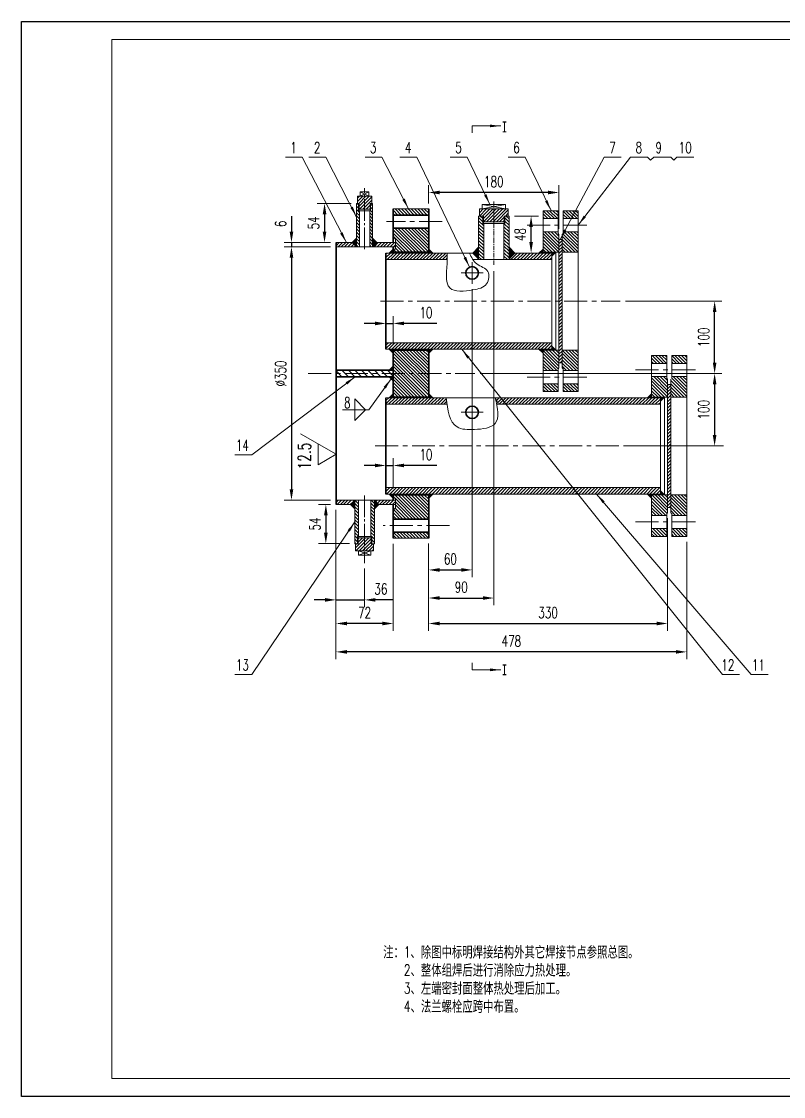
# Model space of a CAD drawing. Header units: millimetres. Extents: x 0 to 2100, y 0 to 1485.
# Drawn here: x 0 to 1053, y 0 to 1485 of the extents above; entities that cross this region are included whole.
import ezdxf

# ---------------------------------------------------------------- set-up
doc = ezdxf.new("R2010")
doc.units = ezdxf.units.MM
doc.linetypes.add('CENTER', pattern=[50.8, 31.75, -6.35, 6.35, -6.35])
doc.linetypes.add('EB_DASHDOT', pattern=[39, 30, -3, 3, -3])
doc.layers.get('0').update_dxf_attribs({"lineweight": 0})
for name, color, linetype, lineweight in [('CEN', 1, 'EB_DASHDOT', 15), ('中心线', 1, 'CENTER', 9), ('尺寸线', 4, 'Continuous', 9), ('标注线', 4, 'Continuous', 5), ('粗线', 7, 'Continuous', 15), ('细线', 3, 'Continuous', 5)]:
    doc.layers.add(name, color=color, linetype=linetype, lineweight=lineweight)
doc.layers.add('边框', color=7, linetype='Continuous', lineweight=18, plot=False)
doc.styles.get("Standard").update_dxf_attribs({"font": 'romans.shx', "width": 0.7})
doc.dimstyles.new('标准', dxfattribs={"dimscale": 5, "dimtxt": 3, "dimasz": 3, "dimexe": 2, "dimexo": 1.5, "dimgap": 1.5, "dimtad": 1, "dimdec": 1, "dimzin": 12, "dimdsep": 46, "dimtxsty": 'Standard', "dimcen": 0, "dimdle": 6, "dimclrd": 256, "dimclre": 256, "dimclrt": 256, "dimadec": 1, "dimazin": 3, "dimtfac": 1, "dimtdec": 1, "dimtmove": 0, "dimatfit": 0, "dimfxl": 0, "dimtolj": 1, "dimarcsym": 0})
pattern_1 = [(-45, (0, 0), (2.245064, 2.245064), [])]
pattern_2 = [(315, (0, 0), (2.245064, 2.245064), [])]

# ---------------------------------------------------------------- blocks, each defined once
blk = doc.blocks.new('*X41')
at = {"layer": '尺寸线', "linetype": 'Continuous'}
blk.add_hatch(color=256, dxfattribs=at).paths.add_polyline_path([(448.7, 1179.7), (440.1, 1192.1), (443.5, 1193.9)], flags=0)
for p, q in [((387.9, 1297.6), (364.5, 1297.6)), ((448.7, 1179.7), (387.9, 1297.6))]:
    blk.add_line(p, q, dxfattribs=at)
at = {"layer": '尺寸线'}
blk.add_line((364.5, 1297.6), (364.5, 1297.6), dxfattribs=at)
blk = doc.blocks.new('*X42')
at = {"layer": '尺寸线', "linetype": 'Continuous'}
blk.add_hatch(color=256, dxfattribs=at).paths.add_polyline_path([(462.9, 1214.9), (454.4, 1227.4), (457.7, 1229.1)], flags=0)
for p, q in [((420.5, 1297.6), (397, 1297.6)), ((462.9, 1214.9), (420.5, 1297.6))]:
    blk.add_line(p, q, dxfattribs=at)
at = {"layer": '尺寸线'}
blk.add_line((397, 1297.6), (397, 1297.6), dxfattribs=at)
blk = doc.blocks.new('*X43')
at = {"layer": '尺寸线', "linetype": 'Continuous'}
blk.add_hatch(color=256, dxfattribs=at).paths.add_polyline_path([(534.6, 1226.2), (526, 1238.7), (529.4, 1240.4)], flags=0)
for p, q in [((497.9, 1297.6), (474.5, 1297.6)), ((534.6, 1226.2), (497.9, 1297.6))]:
    blk.add_line(p, q, dxfattribs=at)
at = {"layer": '尺寸线'}
blk.add_line((474.5, 1297.6), (474.5, 1297.6), dxfattribs=at)
blk = doc.blocks.new('*X44')
at = {"layer": '尺寸线', "linetype": 'Continuous'}
blk.add_hatch(color=256, dxfattribs=at).paths.add_polyline_path([(618.9, 1145.6), (610.7, 1158.3), (614.1, 1159.9)], flags=0)
for p, q in [((546.1, 1297.6), (522.7, 1297.6)), ((618.9, 1145.6), (546.1, 1297.6))]:
    blk.add_line(p, q, dxfattribs=at)
at = {"layer": '尺寸线'}
blk.add_line((522.7, 1297.6), (522.7, 1297.6), dxfattribs=at)
blk = doc.blocks.new('*X45')
at = {"layer": '尺寸线', "linetype": 'Continuous'}
blk.add_hatch(color=256, dxfattribs=at).paths.add_polyline_path([(647.1, 1232.1), (639, 1244.8), (642.3, 1246.4)], flags=0)
for p, q in [((615.8, 1297.6), (592.3, 1297.6)), ((647.1, 1232.1), (615.8, 1297.6))]:
    blk.add_line(p, q, dxfattribs=at)
at = {"layer": '尺寸线'}
blk.add_line((592.3, 1297.6), (592.3, 1297.6), dxfattribs=at)
blk = doc.blocks.new('*X46')
at = {"layer": '尺寸线', "linetype": 'Continuous'}
blk.add_hatch(color=256, dxfattribs=at).paths.add_polyline_path([(731.4, 1223.7), (723.2, 1236.4), (726.6, 1238)], flags=0)
for p, q in [((695.8, 1297.6), (672.4, 1297.6)), ((731.4, 1223.7), (695.8, 1297.6))]:
    blk.add_line(p, q, dxfattribs=at)
at = {"layer": '尺寸线'}
blk.add_line((672.4, 1297.6), (672.4, 1297.6), dxfattribs=at)
blk = doc.blocks.new('*X47')
at = {"layer": '尺寸线', "linetype": 'Continuous'}
blk.add_hatch(color=256, dxfattribs=at).paths.add_polyline_path([(743.9, 1183.7), (749.4, 1197.8), (752.7, 1196)], flags=0)
for p, q in [((743.9, 1183.7), (805, 1297.6)), ((805, 1297.6), (828.5, 1297.6))]:
    blk.add_line(p, q, dxfattribs=at)
at = {"layer": '尺寸线'}
blk.add_line((828.5, 1297.6), (828.5, 1297.6), dxfattribs=at)
blk = doc.blocks.new('*X48')
at = {"layer": '尺寸线', "linetype": 'ByBlock'}
for points in [[(957.4, 1098.7), (959.9, 1083.7), (954.9, 1083.7)], [(957.4, 998.7), (959.9, 1013.7), (954.9, 1013.7)]]:
    blk.add_hatch(color=256, dxfattribs=at).paths.add_polyline_path(points, flags=0)
for p, q in [((834.5, 1098.7), (967.4, 1098.7)), ((633.7, 998.7), (967.4, 998.7))]:
    blk.add_line(p, q, dxfattribs=at)
at = {"layer": '尺寸线', "linetype": 'ByBlock', "lineweight": -2}
blk.add_line((957.4, 1013.7), (957.4, 1083.7), dxfattribs=at)
at = {"layer": '尺寸线', "linetype": 'ByBlock', "insert": (942.4, 1048.7), "char_height": 15, "width": 36, "attachment_point": 5, "rotation": 90}
blk.add_mtext('100', dxfattribs=at)
blk = doc.blocks.new('*X49')
at = {"layer": '尺寸线', "linetype": 'ByBlock'}
for points in [[(957.4, 998.7), (954.9, 983.7), (959.9, 983.7)], [(957.4, 898.7), (954.9, 913.7), (959.9, 913.7)]]:
    blk.add_hatch(color=256, dxfattribs=at).paths.add_polyline_path(points, flags=0)
for p, q in [((633.7, 998.7), (967.4, 998.7)), ((834.5, 898.7), (967.4, 898.7))]:
    blk.add_line(p, q, dxfattribs=at)
at = {"layer": '尺寸线', "linetype": 'ByBlock', "lineweight": -2}
blk.add_line((957.4, 983.7), (957.4, 913.7), dxfattribs=at)
at = {"layer": '尺寸线', "linetype": 'ByBlock', "insert": (942.4, 948.7), "char_height": 15, "width": 36, "attachment_point": 5, "rotation": 90}
blk.add_mtext('100', dxfattribs=at)
blk = doc.blocks.new('*X50')
at = {"layer": '尺寸线', "linetype": 'ByBlock'}
for points in [[(434.4, 686), (419.4, 683.5), (419.4, 688.5)], [(473.9, 686), (488.9, 683.5), (488.9, 688.5)]]:
    blk.add_hatch(color=256, dxfattribs=at).paths.add_polyline_path(points, flags=0)
at = {"layer": '尺寸线', "linetype": 'ByBlock', "lineweight": -2}
for p, q in [((434.4, 817.7), (434.4, 817.7)), ((419.4, 686), (404.4, 686)), ((434.4, 686), (473.9, 686)), ((512.4, 686), (488.9, 686))]:
    blk.add_line(p, q, dxfattribs=at)
at = {"layer": '尺寸线', "linetype": 'ByBlock'}
for p, q in [((434.4, 810.2), (434.4, 676)), ((473.9, 729.2), (473.9, 676))]:
    blk.add_line(p, q, dxfattribs=at)
at = {"layer": '尺寸线', "linetype": 'ByBlock', "insert": (496.4, 701), "char_height": 15, "width": 24, "attachment_point": 5}
blk.add_mtext('36', dxfattribs=at)
blk = doc.blocks.new('*X51')
at = {"layer": '尺寸线'}
for points in [[(449.4, 655.9), (449.4, 650.9), (434.4, 653.4)], [(498.4, 655.9), (498.4, 650.9), (513.4, 653.4)]]:
    blk.add_hatch(color=256, dxfattribs=at).paths.add_polyline_path(points, flags=0)
for p, q in [((434.4, 810.2), (434.4, 643.4)), ((513.4, 763.6), (513.4, 643.4))]:
    blk.add_line(p, q, dxfattribs=at)
at = {"layer": '尺寸线', "lineweight": -2}
blk.add_line((498.4, 653.4), (449.4, 653.4), dxfattribs=at)
at = {"layer": '尺寸线', "insert": (473.9, 668.4), "char_height": 15, "width": 25.5, "attachment_point": 5}
blk.add_mtext('72', dxfattribs=at)
blk = doc.blocks.new('*X52')
at = {"layer": '尺寸线', "linetype": 'ByBlock'}
for points in [[(562.4, 727.4), (577.4, 724.9), (577.4, 729.9)], [(622.4, 727.4), (607.4, 724.9), (607.4, 729.9)]]:
    blk.add_hatch(color=256, dxfattribs=at).paths.add_polyline_path(points, flags=0)
for p, q in [((622.4, 1115.1), (622.4, 717.4)), ((562.4, 762.9), (562.4, 717.4))]:
    blk.add_line(p, q, dxfattribs=at)
at = {"layer": '尺寸线', "linetype": 'ByBlock', "lineweight": -2}
blk.add_line((577.4, 727.4), (607.4, 727.4), dxfattribs=at)
at = {"layer": '尺寸线', "linetype": 'ByBlock', "insert": (592.4, 742.4), "char_height": 15, "width": 25.5, "attachment_point": 5}
blk.add_mtext('60', dxfattribs=at)
blk = doc.blocks.new('*X53')
at = {"layer": '尺寸线', "linetype": 'ByBlock'}
for points in [[(562.4, 688.6), (577.4, 686.1), (577.4, 691.1)], [(652.4, 688.6), (637.4, 686.1), (637.4, 691.1)]]:
    blk.add_hatch(color=256, dxfattribs=at).paths.add_polyline_path(points, flags=0)
for p, q in [((652.4, 1140.2), (652.4, 678.6)), ((562.4, 763.7), (562.4, 678.6))]:
    blk.add_line(p, q, dxfattribs=at)
at = {"layer": '尺寸线', "linetype": 'ByBlock', "lineweight": -2}
blk.add_line((577.4, 688.6), (637.4, 688.6), dxfattribs=at)
at = {"layer": '尺寸线', "linetype": 'ByBlock', "insert": (607.4, 703.6), "char_height": 15, "width": 25.5, "attachment_point": 5}
blk.add_mtext('90', dxfattribs=at)
blk = doc.blocks.new('*X54')
at = {"layer": '尺寸线', "linetype": 'Continuous'}
blk.add_hatch(color=256, dxfattribs=at).paths.add_polyline_path([(794.4, 832.2), (805.6, 822), (802.8, 819.6)], flags=0)
for p, q in [((794.4, 832.2), (1008.1, 582.9)), ((1008.1, 582.9), (1031.5, 582.9))]:
    blk.add_line(p, q, dxfattribs=at)
at = {"layer": '尺寸线'}
blk.add_line((1031.5, 582.9), (1031.5, 582.9), dxfattribs=at)
blk = doc.blocks.new('*X55')
at = {"layer": '尺寸线', "linetype": 'Continuous'}
blk.add_hatch(color=256, dxfattribs=at).paths.add_polyline_path([(460.4, 793.7), (453.6, 780.2), (450.5, 782.3)], flags=0)
for p, q in [((460.4, 793.7), (318.2, 582.9)), ((318.2, 582.9), (294.7, 582.9))]:
    blk.add_line(p, q, dxfattribs=at)
at = {"layer": '尺寸线'}
blk.add_line((294.7, 582.9), (294.7, 582.9), dxfattribs=at)
blk = doc.blocks.new('*X56')
at = {"layer": '尺寸线', "linetype": 'Continuous'}
blk.add_hatch(color=256, dxfattribs=at).paths.add_polyline_path([(460.8, 994.2), (450, 983.6), (447.7, 986.6)], flags=0)
for p, q in [((460.8, 994.2), (318.2, 886.4)), ((318.2, 886.4), (294.7, 886.4))]:
    blk.add_line(p, q, dxfattribs=at)
at = {"layer": '尺寸线'}
blk.add_line((294.7, 886.4), (294.7, 886.4), dxfattribs=at)
blk = doc.blocks.new('*X57')
at = {"layer": '尺寸线', "linetype": 'Continuous'}
blk.add_hatch(color=256, dxfattribs=at).paths.add_polyline_path([(768.9, 1203.7), (776.6, 1216.7), (779.6, 1214.4)], flags=0)
for p, q in [((768.9, 1203.7), (841.3, 1297.6)), ((841.3, 1297.6), (864.7, 1297.6))]:
    blk.add_line(p, q, dxfattribs=at)
at = {"layer": '尺寸线'}
blk.add_line((864.7, 1297.6), (864.7, 1297.6), dxfattribs=at)
blk = doc.blocks.new('*X58')
at = {"layer": '尺寸线', "linetype": 'Continuous'}
blk.add_hatch(color=256, dxfattribs=at).paths.add_polyline_path([(608.1, 1032.2), (619, 1021.6), (616, 1019.3)], flags=0)
for p, q in [((608.1, 1032.2), (968.2, 582.9)), ((968.2, 582.9), (991.7, 582.9))]:
    blk.add_line(p, q, dxfattribs=at)
at = {"layer": '尺寸线'}
blk.add_line((991.7, 582.9), (991.7, 582.9), dxfattribs=at)
blk = doc.blocks.new('*X59')
at = {"layer": '尺寸线', "linetype": 'ByBlock'}
for points in [[(503.4, 1067.9), (488.4, 1065.4), (488.4, 1070.4)], [(513.4, 1067.9), (528.4, 1065.4), (528.4, 1070.4)]]:
    blk.add_hatch(color=256, dxfattribs=at).paths.add_polyline_path(points, flags=0)
at = {"layer": '尺寸线', "linetype": 'ByBlock', "lineweight": -2}
for p, q in [((503.4, 1073.9), (503.4, 1073.9)), ((488.4, 1067.9), (473.4, 1067.9)), ((503.4, 1067.9), (513.4, 1067.9)), ((573.9, 1067.9), (528.4, 1067.9))]:
    blk.add_line(p, q, dxfattribs=at)
at = {"layer": '尺寸线', "linetype": 'ByBlock'}
for p, q in [((513.4, 1039.7), (513.4, 1077.9)), ((503.4, 1066.4), (503.4, 1057.9))]:
    blk.add_line(p, q, dxfattribs=at)
at = {"layer": '尺寸线', "linetype": 'ByBlock', "insert": (558.7, 1082.9), "char_height": 15, "width": 21, "attachment_point": 5}
blk.add_mtext('10', dxfattribs=at)
blk = doc.blocks.new('*X60')
at = {"layer": '尺寸线', "linetype": 'ByBlock'}
for points in [[(503.4, 871.7), (488.4, 869.2), (488.4, 874.2)], [(513.4, 871.7), (528.4, 869.2), (528.4, 874.2)]]:
    blk.add_hatch(color=256, dxfattribs=at).paths.add_polyline_path(points, flags=0)
for p, q in [((503.4, 839.7), (503.4, 881.7)), ((513.4, 839.7), (513.4, 881.7))]:
    blk.add_line(p, q, dxfattribs=at)
at = {"layer": '尺寸线', "linetype": 'ByBlock', "lineweight": -2}
for p, q in [((488.4, 871.7), (473.4, 871.7)), ((503.4, 871.7), (513.4, 871.7)), ((573.9, 871.7), (528.4, 871.7)), ((503.4, 832.2), (503.4, 832.2))]:
    blk.add_line(p, q, dxfattribs=at)
at = {"layer": '尺寸线', "linetype": 'ByBlock', "insert": (558.7, 886.7), "char_height": 15, "width": 21, "attachment_point": 5}
blk.add_mtext('10', dxfattribs=at)
blk = doc.blocks.new('*X61')
at = {"layer": '尺寸线', "linetype": 'ByBlock'}
for points in [[(372.9, 1173.7), (370.4, 1158.7), (375.4, 1158.7)], [(372.9, 823.7), (370.4, 838.7), (375.4, 838.7)]]:
    blk.add_hatch(color=256, dxfattribs=at).paths.add_polyline_path(points, flags=0)
for p, q in [((426.9, 1173.7), (362.9, 1173.7)), ((426.9, 823.7), (362.9, 823.7))]:
    blk.add_line(p, q, dxfattribs=at)
at = {"layer": '尺寸线', "linetype": 'ByBlock', "lineweight": -2}
blk.add_line((372.9, 1158.7), (372.9, 838.7), dxfattribs=at)
at = {"layer": '尺寸线', "linetype": 'ByBlock', "insert": (357.9, 998.7), "char_height": 15, "width": 58.5, "attachment_point": 5, "rotation": 90}
blk.add_mtext('%%C350', dxfattribs=at)
blk = doc.blocks.new('*X62')
at = {"layer": '尺寸线', "linetype": 'ByBlock'}
for points in [[(372.9, 1179.7), (370.4, 1194.7), (375.4, 1194.7)], [(372.9, 1173.7), (370.4, 1158.7), (375.4, 1158.7)]]:
    blk.add_hatch(color=256, dxfattribs=at).paths.add_polyline_path(points, flags=0)
at = {"layer": '尺寸线', "linetype": 'ByBlock', "lineweight": -2}
for p, q in [((372.9, 1216.2), (372.9, 1194.7)), ((372.9, 1179.7), (372.9, 1173.7)), ((434.4, 1179.7), (434.4, 1179.7)), ((372.9, 1158.7), (372.9, 1143.7))]:
    blk.add_line(p, q, dxfattribs=at)
at = {"layer": '尺寸线', "linetype": 'ByBlock'}
for p, q in [((426.9, 1179.7), (362.9, 1179.7)), ((426.9, 1173.7), (362.9, 1173.7))]:
    blk.add_line(p, q, dxfattribs=at)
at = {"layer": '尺寸线', "linetype": 'ByBlock', "insert": (357.9, 1205.4), "char_height": 15, "width": 30, "attachment_point": 5, "rotation": 90}
blk.add_mtext('6', dxfattribs=at)
blk = doc.blocks.new('*X63')
at = {"layer": '尺寸线', "linetype": 'ByBlock'}
for points in [[(562.4, 1248.8), (577.4, 1251.3), (577.4, 1246.3)], [(742.4, 1248.8), (727.4, 1251.3), (727.4, 1246.3)]]:
    blk.add_hatch(color=256, dxfattribs=at).paths.add_polyline_path(points, flags=0)
for p, q in [((562.4, 1233.7), (562.4, 1258.8)), ((742.4, 1198.4), (742.4, 1258.8))]:
    blk.add_line(p, q, dxfattribs=at)
at = {"layer": '尺寸线', "linetype": 'ByBlock', "lineweight": -2}
blk.add_line((727.4, 1248.8), (577.4, 1248.8), dxfattribs=at)
at = {"layer": '尺寸线', "linetype": 'ByBlock', "insert": (652.4, 1263.8), "char_height": 15, "width": 36, "attachment_point": 5}
blk.add_mtext('180', dxfattribs=at)
blk = doc.blocks.new('*X64')
at = {"layer": '尺寸线', "linetype": 'ByBlock'}
for points in [[(703.9, 1216.2), (706.4, 1201.2), (701.4, 1201.2)], [(703.9, 1165.2), (706.4, 1180.2), (701.4, 1180.2)]]:
    blk.add_hatch(color=256, dxfattribs=at).paths.add_polyline_path(points, flags=0)
for p, q in [((680.9, 1216.2), (713.9, 1216.2)), ((688.9, 1165.2), (713.9, 1165.2))]:
    blk.add_line(p, q, dxfattribs=at)
at = {"layer": '尺寸线', "linetype": 'ByBlock', "lineweight": -2}
blk.add_line((703.9, 1180.2), (703.9, 1201.2), dxfattribs=at)
at = {"layer": '尺寸线', "linetype": 'ByBlock', "insert": (688.9, 1190.7), "char_height": 15, "width": 30, "attachment_point": 5, "rotation": 90}
blk.add_mtext('48', dxfattribs=at)
blk = doc.blocks.new('*X65')
at = {"layer": '尺寸线', "linetype": 'ByBlock'}
for points in [[(562.4, 653.4), (577.4, 650.9), (577.4, 655.9)], [(892.4, 653.4), (877.4, 650.9), (877.4, 655.9)]]:
    blk.add_hatch(color=256, dxfattribs=at).paths.add_polyline_path(points, flags=0)
for p, q in [((892.4, 799), (892.4, 643.4)), ((562.4, 763.7), (562.4, 643.4))]:
    blk.add_line(p, q, dxfattribs=at)
at = {"layer": '尺寸线', "linetype": 'ByBlock', "lineweight": -2}
blk.add_line((577.4, 653.4), (877.4, 653.4), dxfattribs=at)
at = {"layer": '尺寸线', "linetype": 'ByBlock', "insert": (727.4, 668.4), "char_height": 15, "width": 37.5, "attachment_point": 5}
blk.add_mtext('330', dxfattribs=at)
blk = doc.blocks.new('*X66')
at = {"layer": '尺寸线', "linetype": 'Continuous'}
blk.add_hatch(color=256, dxfattribs=at).paths.add_polyline_path([(662.1, 589.4), (647.1, 587.5), (647.1, 591.3)], flags=0)
for p, q in [((622.4, 589.4), (622.4, 599)), ((662.1, 589.4), (622.4, 589.4))]:
    blk.add_line(p, q, dxfattribs=at)
at = {"layer": '尺寸线'}
blk.add_line((622.4, 599), (622.4, 599), dxfattribs=at)
blk = doc.blocks.new('*X67')
at = {"layer": '尺寸线', "linetype": 'Continuous'}
blk.add_hatch(color=256, dxfattribs=at).paths.add_polyline_path([(662.1, 1340.7), (647.1, 1338.9), (647.1, 1342.6)], flags=0)
for p, q in [((662.1, 1340.7), (622.4, 1340.7)), ((622.4, 1340.7), (622.4, 1331.1))]:
    blk.add_line(p, q, dxfattribs=at)
at = {"layer": '尺寸线'}
blk.add_line((622.4, 1331.1), (622.4, 1331.1), dxfattribs=at)
blk = doc.blocks.new('*X68')
at = {"layer": '尺寸线', "linetype": 'Continuous'}
blk.add_hatch(color=256, dxfattribs=at).paths.add_polyline_path([(510.5, 991.4), (503.3, 978.1), (500.2, 980.3)], flags=0)
for p, q in [((510.5, 991.4), (479.8, 948.7)), ((479.8, 948.7), (443.6, 948.7))]:
    blk.add_line(p, q, dxfattribs=at)
at = {"layer": '尺寸线'}
blk.add_line((443.6, 948.7), (443.6, 948.7), dxfattribs=at)
blk = doc.blocks.new('*X72')
at = {"layer": '尺寸线'}
for points in [[(417.9, 802.7), (422.9, 802.7), (420.4, 817.7)], [(417.9, 778.7), (422.9, 778.7), (420.4, 763.7)]]:
    blk.add_hatch(color=256, dxfattribs=at).paths.add_polyline_path(points, flags=0)
for p, q in [((426.9, 817.7), (410.4, 817.7)), ((452.9, 763.7), (410.4, 763.7))]:
    blk.add_line(p, q, dxfattribs=at)
at = {"layer": '尺寸线', "lineweight": -2}
blk.add_line((420.4, 802.7), (420.4, 778.7), dxfattribs=at)
at = {"layer": '尺寸线', "insert": (405.4, 790.7), "char_height": 15, "width": 30, "attachment_point": 5, "rotation": 90}
blk.add_mtext('54', dxfattribs=at)
blk = doc.blocks.new('*X73')
at = {"layer": '尺寸线'}
for points in [[(416.1, 1218.7), (421.1, 1218.7), (418.6, 1233.7)], [(416.1, 1194.7), (421.1, 1194.7), (418.6, 1179.7)]]:
    blk.add_hatch(color=256, dxfattribs=at).paths.add_polyline_path(points, flags=0)
for p, q in [((455.4, 1233.7), (408.6, 1233.7)), ((426.9, 1179.7), (408.6, 1179.7))]:
    blk.add_line(p, q, dxfattribs=at)
at = {"layer": '尺寸线', "lineweight": -2}
blk.add_line((418.6, 1218.7), (418.6, 1194.7), dxfattribs=at)
at = {"layer": '尺寸线', "insert": (403.6, 1206.7), "char_height": 15, "width": 30, "attachment_point": 5, "rotation": 90}
blk.add_mtext('54', dxfattribs=at)
blk = doc.blocks.new('*X74')
at = {"layer": '尺寸线'}
for points in [[(449.4, 616.7), (449.4, 611.7), (434.4, 614.2)], [(903.9, 616.7), (903.9, 611.7), (918.9, 614.2)]]:
    blk.add_hatch(color=256, dxfattribs=at).paths.add_polyline_path(points, flags=0)
for p, q in [((434.4, 810.2), (434.4, 604.2)), ((918.9, 766.2), (918.9, 604.2))]:
    blk.add_line(p, q, dxfattribs=at)
at = {"layer": '尺寸线', "lineweight": -2}
blk.add_line((903.9, 614.2), (449.4, 614.2), dxfattribs=at)
at = {"layer": '尺寸线', "insert": (676.7, 629.2), "char_height": 15, "width": 40.5, "attachment_point": 5}
blk.add_mtext('478', dxfattribs=at)

msp = doc.modelspace()

# ---------------------------------------------------------------- hatches: boundary and pattern name
at = {"layer": '尺寸线'}
h = msp.add_hatch(dxfattribs=at)
h.set_pattern_fill('ANSI31', color=256, style=0, pattern_type=0)
h.set_pattern_definition(pattern_1)
h.paths.add_polyline_path([(480.93, 1173.67), (484.93, 1173.67), (484.93, 1233.67), (482.26, 1233.67), (482.26, 1223.57), (480.93, 1223.57)], flags=0)
h.paths.add_polyline_path([(462.93, 1173.67), (466.93, 1173.67), (466.93, 1223.57), (465.59, 1223.57), (465.59, 1233.67), (462.93, 1233.67)], flags=0)
h = msp.add_hatch(dxfattribs=at)
h.set_pattern_fill('ANSI31', color=256, style=0, pattern_type=0)
h.paths.add_polyline_path([(473.93, 1225.71), (481.4, 1225.71), (481.4, 1233.67), (483.9, 1233.67), (483.9, 1243.57), (473.93, 1243.57)], flags=0)
h.paths.add_polyline_path([(466.45, 1225.71), (473.93, 1225.71), (473.93, 1243.57), (463.95, 1243.57), (463.95, 1233.67), (466.45, 1233.67)], flags=0)
h = msp.add_hatch(dxfattribs=at)
h.set_pattern_fill('ANSI31', color=256, style=0, pattern_type=0)
h.set_pattern_definition(pattern_2)
h.paths.add_polyline_path([(513.43, 1226.17), (513.43, 1217.67), (562.43, 1217.67), (562.43, 1226.17)], flags=0)
h.paths.add_polyline_path([(513.43, 1199.67), (513.43, 1187.17), (516.43, 1184.17), (516.43, 1170.67), (513.43, 1170.67), (513.43, 1166.17), (562.43, 1166.17), (562.43, 1199.67)], flags=0)
h = msp.add_hatch(dxfattribs=at)
h.set_pattern_fill('ANSI31', color=256, style=0, pattern_type=0)
h.paths.add_polyline_path([(652.43, 1208.21), (652.43, 1226.07), (632.46, 1226.07), (632.46, 1216.17), (637.96, 1216.17), (637.96, 1208.21)], flags=0)
h.paths.add_polyline_path([(666.91, 1208.21), (666.91, 1216.17), (672.41, 1216.17), (672.41, 1226.07), (652.43, 1226.07), (652.43, 1208.21)], flags=0)
h = msp.add_hatch(dxfattribs=at)
h.set_pattern_fill('ANSI31', color=256, style=0, pattern_type=0)
h.set_pattern_definition(pattern_1)
h.paths.add_polyline_path([(741.26, 1002.67), (741.26, 1005.31), (742.43, 1006.48), (742.43, 1031.17), (720.43, 1031.17), (720.43, 1002.67)], flags=0)
h.paths.add_polyline_path([(741.26, 973.67), (741.26, 984.67), (720.43, 984.67), (720.43, 973.67)], flags=0)
h.paths.add_polyline_path([(742.43, 1166.17), (742.43, 1190.86), (741.26, 1192.03), (741.26, 1194.67), (720.43, 1194.67), (720.43, 1166.17)], flags=0)
h.paths.add_polyline_path([(741.26, 1212.67), (741.26, 1223.67), (720.43, 1223.67), (720.43, 1212.67)], flags=0)
h = msp.add_hatch(dxfattribs=at)
h.set_pattern_fill('ANSI31', color=256, style=0, pattern_type=0)
h.set_pattern_definition(pattern_1)
h.paths.add_polyline_path([(768.93, 1212.67), (768.93, 1223.67), (748.1, 1223.67), (748.1, 1212.67)], flags=0)
h.paths.add_polyline_path([(768.93, 1166.17), (768.93, 1194.67), (748.1, 1194.67), (748.1, 1192.03), (746.93, 1190.86), (746.93, 1166.17)], flags=0)
h.paths.add_polyline_path([(768.93, 1002.67), (768.93, 1031.17), (746.93, 1031.17), (746.93, 1006.48), (748.1, 1005.31), (748.1, 1002.67)], flags=0)
h.paths.add_polyline_path([(768.93, 973.67), (768.93, 984.67), (748.1, 984.67), (748.1, 973.67)], flags=0)
h = msp.add_hatch(dxfattribs=at)
h.set_pattern_fill('ANSI31', color=256, style=0, pattern_type=0)
h.set_pattern_definition(pattern_1)
h.paths.add_polyline_path([(638.43, 1156.17), (638.43, 1206.07), (637.1, 1206.07), (637.1, 1216.17), (631.43, 1216.17), (631.43, 1156.17)], flags=0)
h.paths.add_polyline_path([(673.43, 1156.17), (673.43, 1216.17), (667.76, 1216.17), (667.76, 1206.07), (666.43, 1206.07), (666.43, 1156.17)], flags=0)
h = msp.add_hatch(dxfattribs=at)
h.set_pattern_fill('ANSI31', color=256, style=0, pattern_type=0)
h.paths.add_polyline_path([(460.93, 1173.67), (460.93, 1175.67), (456.93, 1179.67), (434.42, 1179.67), (434.42, 1173.67)], flags=0)
h.paths.add_polyline_path([(516.43, 1173.67), (516.43, 1179.67), (490.93, 1179.67), (486.93, 1175.67), (486.93, 1173.67)], flags=0)
h = msp.add_hatch(dxfattribs=at)
h.set_pattern_fill('ANSI37', color=256, scale=0.25, style=0)
h.paths.add_polyline_path([(462.93, 1173.67), (462.93, 1185.67), (456.93, 1179.67), (460.93, 1175.67), (460.93, 1173.67)], flags=0)
h.paths.add_polyline_path([(486.93, 1173.67), (486.93, 1175.67), (490.93, 1179.67), (484.93, 1185.67), (484.93, 1173.67)], flags=0)
h = msp.add_hatch(dxfattribs=at)
h.set_pattern_fill('ANSI37', color=256, scale=0.25, style=0)
h.paths.add_polyline_path([(631.43, 1156.17), (631.43, 1173.17), (623.43, 1165.17), (630.43, 1158.17), (630.43, 1156.17)], flags=0)
h.paths.add_polyline_path([(674.43, 1156.17), (674.43, 1158.17), (681.43, 1165.17), (673.43, 1173.17), (673.43, 1156.17)], flags=0)
h = msp.add_hatch(dxfattribs=at)
h.set_pattern_fill('ANSI31', color=256, style=0, pattern_type=0)
h.paths.add_polyline_path([(746.93, 1098.67), (746.93, 1183.67), (742.43, 1183.67), (742.43, 1098.67)], flags=0)
h.paths.add_polyline_path([(746.93, 1013.67), (746.93, 1098.67), (742.43, 1098.67), (742.43, 1013.67)], flags=0)
h = msp.add_hatch(dxfattribs=at)
h.set_pattern_fill('ANSI31', color=256, style=0, pattern_type=0)
edge = h.paths.add_edge_path(flags=0)
edge.add_line((588.06, 1165.17), (503.43, 1165.17))
edge.add_line((503.43, 1165.17), (503.43, 1156.17))
edge.add_line((503.43, 1156.17), (588.06, 1156.17))
edge.add_spline(control_points=[(588.06, 1156.17), (588.16, 1159.32), (588.11, 1162.25), (588.06, 1165.17)], knot_values=[0, 0, 0, 0, 9.0010599, 9.0010599, 9.0010599, 9.0010599], weights=[1, 1, 1, 1], degree=3, periodic=0)
h.paths.add_polyline_path([(732.44, 1165.17), (681.43, 1165.17), (674.43, 1158.17), (674.43, 1156.17), (732.44, 1156.17)], flags=0)
h.paths.add_polyline_path([(732.44, 1041.17), (503.43, 1041.17), (503.43, 1032.17), (732.44, 1032.17)], flags=0)
h = msp.add_hatch(dxfattribs=at)
h.set_pattern_fill('ANSI37', color=256, scale=0.25, style=0)
h.paths.add_polyline_path([(513.43, 1165.17), (513.43, 1170.71), (507.63, 1165.17)], flags=0)
h = msp.add_hatch(dxfattribs=at)
h.set_pattern_fill('ANSI37', color=256, scale=0.25, angle=180, style=0)
h.paths.add_polyline_path([(562.43, 1165.17), (562.43, 1170.71), (568.24, 1165.17)], flags=0)
h = msp.add_hatch(dxfattribs=at)
h.set_pattern_fill('ANSI37', color=256, scale=0.25, style=0)
h.paths.add_polyline_path([(720.43, 1165.17), (720.43, 1170.71), (714.63, 1165.17)], flags=0)
h = msp.add_hatch(dxfattribs=at)
h.set_pattern_fill('ANSI37', color=256, scale=0.25, angle=180, style=0)
h.paths.add_polyline_path([(732.44, 1166.17), (732.44, 1160.63), (738.24, 1166.17)], flags=0)
h = msp.add_hatch(dxfattribs=at)
h.set_pattern_fill('ANSI37', color=256, scale=0.25, style=0)
h.paths.add_polyline_path([(513.43, 1032.17), (513.43, 1026.63), (507.63, 1032.17)], flags=0)
h = msp.add_hatch(dxfattribs=at)
h.set_pattern_fill('ANSI31', color=256, style=0, pattern_type=0)
h.set_pattern_definition(pattern_2)
h.paths.add_polyline_path([(562.43, 998.67), (562.43, 1031.17), (513.43, 1031.17), (513.43, 998.67)], flags=0)
h.paths.add_polyline_path([(513.43, 998.67), (513.43, 966.17), (562.43, 966.17), (562.43, 998.67)], flags=0)
h.paths.add_polyline_path([(513.43, 831.17), (513.43, 826.67), (516.43, 826.67), (516.43, 813.17), (513.43, 810.17), (513.43, 797.67), (562.43, 797.67), (562.43, 831.17)], flags=0)
h.paths.add_polyline_path([(513.43, 779.67), (513.43, 771.17), (562.43, 771.17), (562.43, 779.67)], flags=0)
h = msp.add_hatch(dxfattribs=at)
h.set_pattern_fill('ANSI37', color=256, scale=0.25, angle=180, style=0)
h.paths.add_polyline_path([(562.43, 1032.17), (562.43, 1026.63), (568.24, 1032.17)], flags=0)
h = msp.add_hatch(dxfattribs=at)
h.set_pattern_fill('ANSI37', color=256, scale=0.25, style=0)
h.paths.add_polyline_path([(720.43, 1032.17), (720.43, 1026.63), (714.63, 1032.17)], flags=0)
h = msp.add_hatch(dxfattribs=at)
h.set_pattern_fill('ANSI37', color=256, scale=0.25, angle=180, style=0)
h.paths.add_polyline_path([(732.44, 1031.17), (732.44, 1036.71), (738.24, 1031.17)], flags=0)
h = msp.add_hatch(dxfattribs=at)
h.set_pattern_fill('ANSI31', color=256, style=0, pattern_type=0)
h.set_pattern_definition(pattern_1)
h.paths.add_polyline_path([(891.26, 802.67), (891.26, 805.31), (892.43, 806.48), (892.43, 831.17), (870.43, 831.17), (870.43, 802.67)], flags=0)
h.paths.add_polyline_path([(891.26, 773.67), (891.26, 784.67), (870.43, 784.67), (870.43, 773.67)], flags=0)
h.paths.add_polyline_path([(892.43, 966.17), (892.43, 990.86), (891.26, 992.03), (891.26, 994.67), (870.43, 994.67), (870.43, 966.17)], flags=0)
h.paths.add_polyline_path([(891.26, 1012.67), (891.26, 1023.67), (870.43, 1023.67), (870.43, 1012.67)], flags=0)
h = msp.add_hatch(dxfattribs=at)
h.set_pattern_fill('ANSI31', color=256, style=0, pattern_type=0)
h.set_pattern_definition(pattern_1)
h.paths.add_polyline_path([(918.93, 1012.67), (918.93, 1023.67), (898.1, 1023.67), (898.1, 1012.67)], flags=0)
h.paths.add_polyline_path([(918.93, 966.17), (918.93, 994.67), (898.1, 994.67), (898.1, 992.03), (896.93, 990.86), (896.93, 966.17)], flags=0)
h.paths.add_polyline_path([(918.93, 802.67), (918.93, 831.17), (896.93, 831.17), (896.93, 806.48), (898.1, 805.31), (898.1, 802.67)], flags=0)
h.paths.add_polyline_path([(918.93, 773.67), (918.93, 784.67), (898.1, 784.67), (898.1, 773.67)], flags=0)
h = msp.add_hatch(dxfattribs=at)
h.set_pattern_fill('ANSI31', color=256, style=0, pattern_type=0)
h.set_pattern_definition([(135, (0, 0), (-4.490128, -4.490128), [])])
h.paths.add_polyline_path([(513.43, 1003.17), (434.42, 1003.17), (434.42, 998.67), (513.43, 998.67)], flags=0)
h.paths.add_polyline_path([(513.43, 998.67), (434.42, 998.67), (434.42, 994.17), (513.43, 994.17)], flags=0)
h = msp.add_hatch(dxfattribs=at)
h.set_pattern_fill('ANSI37', color=256, scale=0.25, style=0)
h.paths.add_polyline_path([(513.43, 1003.17), (513.43, 1008.71), (507.63, 1003.17)], flags=0)
h = msp.add_hatch(dxfattribs=at)
h.set_pattern_fill('ANSI37', color=256, scale=0.25, style=0)
h.paths.add_polyline_path([(513.43, 994.17), (513.43, 988.63), (507.63, 994.17)], flags=0)
h = msp.add_hatch(dxfattribs=at)
h.set_pattern_fill('ANSI31', color=256, style=0, pattern_type=0)
h.paths.add_polyline_path([(896.93, 898.67), (896.93, 983.67), (892.43, 983.67), (892.43, 898.67)], flags=0)
h.paths.add_polyline_path([(896.93, 813.67), (896.93, 898.67), (892.43, 898.67), (892.43, 813.67)], flags=0)
h = msp.add_hatch(dxfattribs=at)
h.set_pattern_fill('ANSI37', color=256, scale=0.25, style=0)
h.paths.add_polyline_path([(513.43, 965.17), (513.43, 970.71), (507.63, 965.17)], flags=0)
h = msp.add_hatch(dxfattribs=at)
h.set_pattern_fill('ANSI37', color=256, scale=0.25, angle=180, style=0)
h.paths.add_polyline_path([(562.43, 965.17), (562.43, 970.71), (568.24, 965.17)], flags=0)
h = msp.add_hatch(dxfattribs=at)
h.set_pattern_fill('ANSI37', color=256, scale=0.25, style=0)
h.paths.add_polyline_path([(870.43, 965.17), (870.43, 970.71), (864.63, 965.17)], flags=0)
h = msp.add_hatch(dxfattribs=at)
h.set_pattern_fill('ANSI37', color=256, scale=0.25, angle=180, style=0)
h.paths.add_polyline_path([(882.43, 966.17), (882.43, 960.63), (888.24, 966.17)], flags=0)
h = msp.add_hatch(dxfattribs=at)
h.set_pattern_fill('ANSI31', color=256, style=0, pattern_type=0)
edge = h.paths.add_edge_path(flags=0)
edge.add_line((503.43, 965.17), (503.43, 956.17))
edge.add_line((503.43, 956.17), (587.71, 956.17))
edge.add_spline(control_points=[(587.71, 956.17), (587.27, 959.13), (586.89, 962.15), (586.5, 965.17)], knot_values=[0, 0, 0, 0, 9.0809961, 9.0809961, 9.0809961, 9.0809961], weights=[1, 1, 1, 1], degree=3, periodic=0)
edge.add_line((586.5, 965.17), (503.43, 965.17))
h.paths.add_polyline_path([(882.43, 832.17), (882.43, 841.17), (503.43, 841.17), (503.43, 832.17)], flags=0)
h = msp.add_hatch(dxfattribs=at)
h.set_pattern_fill('ANSI31', color=256, style=0, pattern_type=0)
h.paths.add_polyline_path([(654.34, 965.17), (658.99, 956.17), (882.43, 956.17), (882.43, 965.17)], flags=0)
h = msp.add_hatch(dxfattribs=at)
h.set_pattern_fill('ANSI37', color=256, scale=0.25, style=0)
h.paths.add_polyline_path([(513.43, 832.17), (513.43, 826.63), (507.63, 832.17)], flags=0)
h = msp.add_hatch(dxfattribs=at)
h.set_pattern_fill('ANSI37', color=256, scale=0.25, angle=180, style=0)
h.paths.add_polyline_path([(562.43, 832.17), (562.43, 826.63), (568.24, 832.17)], flags=0)
h = msp.add_hatch(dxfattribs=at)
h.set_pattern_fill('ANSI37', color=256, scale=0.25, style=0)
h.paths.add_polyline_path([(870.43, 832.17), (870.43, 826.63), (864.63, 832.17)], flags=0)
h = msp.add_hatch(dxfattribs=at)
h.set_pattern_fill('ANSI37', color=256, scale=0.25, angle=180, style=0)
h.paths.add_polyline_path([(882.43, 831.17), (882.43, 836.71), (888.24, 831.17)], flags=0)
h = msp.add_hatch(dxfattribs=at)
h.set_pattern_fill('ANSI31', color=256, style=0, pattern_type=0)
h.paths.add_polyline_path([(454.43, 817.67), (458.43, 821.67), (458.43, 823.67), (434.42, 823.67), (434.42, 817.67)], flags=0)
h.paths.add_polyline_path([(516.43, 817.67), (516.43, 823.67), (489.43, 823.67), (489.43, 821.67), (493.43, 817.67)], flags=0)
h = msp.add_hatch(dxfattribs=at)
h.set_pattern_fill('ANSI37', color=256, scale=0.25, style=0)
h.paths.add_polyline_path([(460.43, 811.67), (460.43, 823.67), (458.43, 823.67), (458.43, 821.67), (454.43, 817.67)], flags=0)
h.paths.add_polyline_path([(487.43, 811.67), (493.43, 817.67), (489.43, 821.67), (489.43, 823.67), (487.43, 823.67)], flags=0)
h = msp.add_hatch(dxfattribs=at)
h.set_pattern_fill('ANSI31', color=256, style=0, pattern_type=0)
h.set_pattern_definition([(135, (0, 0), (-2.245064, -2.245064), [])])
h.paths.add_polyline_path([(465.43, 823.67), (460.43, 823.67), (460.43, 763.67), (464.09, 763.67), (464.09, 773.77), (465.43, 773.77)], flags=0)
h.paths.add_polyline_path([(487.43, 823.67), (482.43, 823.67), (482.43, 773.77), (483.76, 773.77), (483.76, 763.67), (487.43, 763.67)], flags=0)
h = msp.add_hatch(dxfattribs=at)
h.set_pattern_fill('ANSI31', color=256, style=0, pattern_type=0)
h.set_pattern_definition([(-135, (0, 0), (2.245064, -2.245064), [])])
h.paths.add_polyline_path([(473.93, 771.63), (464.95, 771.63), (464.95, 763.67), (461.45, 763.67), (461.45, 753.78), (473.93, 753.78)], flags=0)
h.paths.add_polyline_path([(482.9, 771.63), (473.93, 771.63), (473.93, 753.78), (486.4, 753.78), (486.4, 763.67), (482.9, 763.67)], flags=0)

# ---------------------------------------------------------------- linework, layer by layer
at = {"linetype": 'Continuous', "lineweight": 35}
for p, q in [((513.43, 1226.17), (513.43, 1179.67)), ((562.43, 1226.17), (562.43, 1165.17)), ((562.43, 1217.67), (513.43, 1217.67)), ((562.43, 1199.67), (513.43, 1199.67)), ((434.42, 1179.67), (434.42, 817.67)), ((513.43, 1173.67), (513.43, 1165.17)), ((503.43, 1165.17), (503.43, 1032.17)), ((513.43, 1166.17), (562.43, 1166.17)), ((513.43, 1166.17), (562.43, 1166.17)), ((513.43, 1032.17), (513.43, 965.17)), ((513.43, 1031.17), (562.43, 1031.17)), ((562.43, 1032.17), (562.43, 965.17)), ((434.42, 1003.17), (513.43, 1003.17)), ((434.42, 994.17), (513.43, 994.17)), ((513.43, 966.17), (562.43, 966.17)), ((503.43, 965.17), (503.43, 832.17)), ((513.43, 832.17), (513.43, 823.67)), ((562.43, 832.17), (562.43, 771.17)), ((513.43, 831.17), (562.43, 831.17)), ((513.43, 817.67), (513.43, 771.17)), ((562.43, 797.67), (513.43, 797.67)), ((562.43, 779.67), (513.43, 779.67))]:
    msp.add_line(p, q, dxfattribs=at)
for p, q in [((516.43, 1184.17), (513.43, 1187.17)), ((516.43, 1184.17), (516.43, 1170.67)), ((516.43, 1170.67), (513.43, 1170.67)), ((516.43, 826.67), (513.43, 826.67)), ((516.43, 813.17), (516.43, 826.67)), ((516.43, 813.17), (513.43, 810.17))]:
    msp.add_line(p, q)
for centre in [(622.43, 1137.7), (622.43, 945.15)]:
    msp.add_circle(centre, 8.68, dxfattribs=at)
at = {"layer": 'CEN', "linetype": 'EB_DASHDOT', "lineweight": 15}
for p, q in [((473.93, 1170.5), (473.93, 1254.93)), ((622.43, 1152.76), (622.43, 1122.63)), ((637.5, 1137.7), (607.37, 1137.7)), ((622.43, 960.22), (622.43, 930.08)), ((637.5, 945.15), (607.37, 945.15)), ((473.93, 830.3), (473.93, 736.72))]:
    msp.add_line(p, q, dxfattribs=at)
at = {"layer": '中心线', "ltscale": 0.2}
msp.add_line((652.43, 1236.27), (652.43, 1147.66), dxfattribs=at)
at = {"layer": '中心线'}
for p, q in [((581.05, 1208.67), (503.97, 1208.67)), ((698.27, 1203.67), (782.86, 1203.67)), ((495.81, 1098.67), (827, 1098.67)), ((395.98, 998.67), (626.22, 998.67)), ((848.26, 1003.67), (932.85, 1003.67)), ((698.27, 993.67), (782.95, 993.67)), ((488.61, 898.67), (969.79, 898.67)), ((591.23, 788.67), (499.58, 788.67)), ((848.26, 793.67), (932.94, 793.67))]:
    msp.add_line(p, q, dxfattribs=at)
at = {"layer": '尺寸线'}
for p, q in [((864.74, 1297.64), (869.04, 1293.34)), ((873.34, 1297.64), (869.04, 1293.34)), ((873.34, 1297.64), (896.78, 1297.64)), ((896.78, 1297.64), (901.07, 1293.34)), ((905.37, 1297.64), (901.07, 1293.34)), ((905.37, 1297.64), (928.81, 1297.64)), ((507.63, 1165.17), (513.43, 1170.71)), ((568.24, 1165.17), (562.43, 1170.71)), ((714.63, 1165.17), (720.43, 1170.71)), ((738.24, 1166.17), (732.44, 1160.63)), ((738.24, 1166.17), (738.24, 1031.17)), ((507.63, 1032.17), (513.43, 1026.63)), ((568.24, 1032.17), (562.43, 1026.63)), ((714.63, 1032.17), (720.43, 1026.63)), ((738.24, 1031.17), (732.44, 1036.71)), ((507.63, 1003.17), (513.43, 1008.71)), ((507.63, 994.17), (513.43, 988.63)), ((507.63, 965.17), (513.43, 970.71)), ((568.24, 965.17), (562.43, 970.71)), ((864.63, 965.17), (870.43, 970.71)), ((888.24, 966.17), (882.43, 960.63)), ((888.24, 966.17), (888.24, 831.17)), ((460.38, 948.73), (460.38, 963.73)), ((460.38, 963.73), (475.38, 948.73)), ((654.34, 965.17), (658.99, 956.17)), ((460.38, 948.73), (460.38, 933.73)), ((460.38, 933.73), (475.38, 948.73)), ((507.63, 832.17), (513.43, 826.63)), ((568.24, 832.17), (562.43, 826.63)), ((864.63, 832.17), (870.43, 826.63)), ((888.24, 831.17), (882.43, 836.71))]:
    msp.add_line(p, q, dxfattribs=at)
for points, knots in [([(618.9, 1165.17), (621.5, 1159.45), (626.73, 1147.96), (648.01, 1143.1), (644.27, 1118.28), (620.42, 1113.16), (581.37, 1109.37), (588.39, 1146.48), (588.11, 1162.25), (588.06, 1165.17)], [0, 0, 0, 0, 2041.6096216, 4102.7888372, 6004.2846852, 8316.829345, 11883.2297751, 16318.325319, 17327.8249806, 17327.8249806, 17327.8249806, 17327.8249806]), ([(586.5, 965.17), (588.67, 948.2), (592.07, 921.68), (627.15, 920.72), (663.33, 925.18), (657.5, 951.1), (654.34, 965.17)], [0, 0, 0, 0, 2856.965185, 4464.6680109, 6450.9456515, 8808.7254794, 8808.7254794, 8808.7254794, 8808.7254794])]:
    msp.add_open_spline(points, degree=3, knots=knots, dxfattribs=at)
at = {"layer": '标注线'}
for p, q in [((434.42, 887.12), (385.61, 915.3)), ((409.64, 872.81), (409.64, 901.42)), ((434.42, 887.12), (409.64, 872.81))]:
    msp.add_line(p, q, dxfattribs=at)
at = {"layer": '粗线'}
for p, q in [((2075, 1460), (125, 1460)), ((125, 1460), (125, 25)), ((479.97, 1249.57), (467.88, 1249.57)), ((467.88, 1249.57), (467.88, 1243.57)), ((479.97, 1249.57), (467.88, 1243.57)), ((479.97, 1243.57), (467.88, 1249.57)), ((479.97, 1249.57), (479.97, 1243.57)), ((462.93, 1233.67), (462.93, 1173.67)), ((466.45, 1233.67), (462.93, 1233.67)), ((483.9, 1243.57), (463.95, 1243.57)), ((463.95, 1233.67), (463.95, 1243.57)), ((465.59, 1233.67), (465.59, 1223.57)), ((466.45, 1233.67), (466.45, 1225.71)), ((484.93, 1233.67), (481.4, 1233.67)), ((481.4, 1233.67), (481.4, 1225.71)), ((482.26, 1233.67), (482.26, 1223.57)), ((483.9, 1233.67), (483.9, 1243.57)), ((484.93, 1233.67), (484.93, 1173.67)), ((482.26, 1225.71), (465.59, 1225.71)), ((482.26, 1223.57), (465.59, 1223.57)), ((466.93, 1223.57), (466.93, 1173.67)), ((480.93, 1223.57), (480.93, 1173.67)), ((513.43, 1226.17), (562.43, 1226.17)), ((672.41, 1226.07), (632.46, 1226.07)), ((632.46, 1216.17), (632.46, 1226.07)), ((668.47, 1232.07), (636.39, 1232.07)), ((668.47, 1232.07), (636.39, 1226.07)), ((668.47, 1226.07), (636.39, 1232.07)), ((636.39, 1232.07), (636.39, 1226.07)), ((668.47, 1232.07), (668.47, 1226.07)), ((672.41, 1216.17), (672.41, 1226.07)), ((720.43, 1223.67), (741.26, 1223.67)), ((720.43, 1223.67), (720.43, 1165.17)), ((741.26, 1223.67), (741.26, 1192.03)), ((748.1, 1223.67), (748.1, 1192.03)), ((768.93, 1223.67), (748.1, 1223.67)), ((768.93, 1223.67), (768.93, 973.67)), ((631.43, 1216.17), (631.43, 1156.17)), ((631.43, 1216.17), (637.96, 1216.17)), ((637.1, 1216.17), (637.1, 1206.07)), ((667.76, 1208.21), (637.1, 1208.21)), ((667.76, 1206.07), (637.1, 1206.07)), ((637.96, 1216.17), (637.96, 1208.21)), ((638.43, 1206.07), (638.43, 1156.17)), ((666.43, 1206.07), (666.43, 1156.17)), ((673.43, 1216.17), (666.91, 1216.17)), ((666.91, 1216.17), (666.91, 1208.21)), ((667.76, 1216.17), (667.76, 1206.07)), ((673.43, 1216.17), (673.43, 1156.17)), ((720.43, 1212.67), (741.26, 1212.67)), ((748.1, 1212.67), (768.93, 1212.67)), ((720.43, 1194.67), (741.26, 1194.67)), ((741.26, 1192.03), (742.43, 1190.86)), ((742.43, 1190.86), (742.43, 1006.48)), ((748.1, 1192.03), (746.93, 1190.86)), ((746.93, 1190.86), (746.93, 1006.48)), ((748.1, 1194.67), (768.93, 1194.67)), ((434.42, 1179.67), (456.93, 1179.67)), ((434.42, 1173.67), (516.43, 1173.67)), ((462.93, 1185.67), (456.93, 1179.67)), ((460.93, 1175.67), (456.93, 1179.67)), ((460.93, 1173.67), (460.93, 1175.67)), ((484.93, 1185.67), (490.93, 1179.67)), ((486.93, 1175.67), (490.93, 1179.67)), ((486.93, 1173.67), (486.93, 1175.67)), ((490.93, 1179.67), (516.43, 1179.67)), ((631.43, 1173.17), (623.43, 1165.17)), ((673.43, 1173.17), (681.43, 1165.17)), ((742.43, 1183.67), (746.93, 1183.67)), ((503.43, 1165.17), (623.43, 1165.17)), ((630.43, 1158.17), (623.43, 1165.17)), ((674.43, 1158.17), (681.43, 1165.17)), ((681.43, 1165.17), (732.44, 1165.17)), ((720.43, 1166.17), (742.43, 1166.17)), ((732.44, 1165.17), (732.44, 1032.17)), ((746.93, 1166.17), (768.93, 1166.17)), ((503.43, 1156.17), (588.06, 1156.17)), ((623.52, 1156.17), (732.44, 1156.17)), ((630.43, 1156.17), (630.43, 1158.17)), ((673.43, 1156.17), (631.43, 1156.17)), ((674.43, 1156.17), (674.43, 1158.17)), ((503.43, 1041.17), (732.44, 1041.17)), ((503.43, 1032.17), (732.44, 1032.17)), ((720.43, 1032.17), (720.43, 973.67)), ((720.43, 1031.17), (742.43, 1031.17)), ((746.93, 1031.17), (768.93, 1031.17)), ((742.43, 1013.67), (746.93, 1013.67)), ((870.43, 1023.67), (891.26, 1023.67)), ((870.43, 1023.67), (870.43, 965.17)), ((870.43, 1012.67), (891.26, 1012.67)), ((891.26, 1023.67), (891.26, 992.03)), ((898.1, 1023.67), (898.1, 992.03)), ((918.93, 1023.67), (898.1, 1023.67)), ((898.1, 1012.67), (918.93, 1012.67)), ((918.93, 1023.67), (918.93, 773.67)), ((720.43, 1002.67), (741.26, 1002.67)), ((741.26, 1005.31), (742.43, 1006.48)), ((741.26, 1005.31), (741.26, 973.67)), ((748.1, 1005.31), (746.93, 1006.48)), ((748.1, 1005.31), (748.1, 973.67)), ((748.1, 1002.67), (768.93, 1002.67)), ((720.43, 984.67), (741.26, 984.67)), ((748.1, 984.67), (768.93, 984.67)), ((870.43, 994.67), (891.26, 994.67)), ((891.26, 992.03), (892.43, 990.86)), ((892.43, 990.86), (892.43, 806.48)), ((892.43, 983.67), (896.93, 983.67)), ((896.93, 990.86), (896.93, 806.48)), ((898.1, 994.67), (918.93, 994.67)), ((720.43, 973.67), (741.26, 973.67)), ((768.93, 973.67), (748.1, 973.67)), ((870.43, 966.17), (892.43, 966.17)), ((896.93, 966.17), (918.93, 966.17)), ((503.43, 965.17), (882.43, 965.17)), ((503.43, 956.17), (587.71, 956.17)), ((656.28, 956.17), (882.43, 956.17)), ((882.43, 965.17), (882.43, 832.17)), ((503.43, 841.17), (882.43, 841.17)), ((503.43, 832.17), (882.43, 832.17)), ((870.43, 832.17), (870.43, 773.67)), ((434.42, 823.67), (516.43, 823.67)), ((434.42, 817.67), (454.43, 817.67)), ((458.43, 821.67), (454.43, 817.67)), ((460.43, 811.67), (454.43, 817.67)), ((458.43, 823.67), (458.43, 821.67)), ((460.43, 763.67), (460.43, 823.67)), ((460.43, 823.67), (487.43, 823.67)), ((465.43, 773.77), (465.43, 823.67)), ((482.43, 773.77), (482.43, 823.67)), ((487.43, 763.67), (487.43, 823.67)), ((487.43, 811.67), (493.43, 817.67)), ((489.43, 823.67), (489.43, 821.67)), ((489.43, 821.67), (493.43, 817.67)), ((493.43, 817.67), (516.43, 817.67)), ((870.43, 831.17), (892.43, 831.17)), ((896.93, 831.17), (918.93, 831.17)), ((870.43, 802.67), (891.26, 802.67)), ((891.26, 805.31), (892.43, 806.48)), ((891.26, 805.31), (891.26, 773.67)), ((892.43, 813.67), (896.93, 813.67)), ((898.1, 805.31), (896.93, 806.48)), ((898.1, 805.31), (898.1, 773.67)), ((898.1, 802.67), (918.93, 802.67)), ((464.09, 773.77), (483.76, 773.77)), ((464.09, 763.67), (464.09, 773.77)), ((483.76, 763.67), (483.76, 773.77)), ((870.43, 784.67), (891.26, 784.67)), ((870.43, 773.67), (891.26, 773.67)), ((898.1, 784.67), (918.93, 784.67)), ((918.93, 773.67), (898.1, 773.67)), ((460.43, 763.67), (464.95, 763.67)), ((461.45, 763.67), (461.45, 753.78)), ((464.09, 771.63), (483.76, 771.63)), ((464.95, 763.67), (464.95, 771.63)), ((482.9, 763.67), (482.9, 771.63)), ((487.43, 763.67), (482.9, 763.67)), ((486.4, 763.67), (486.4, 753.78)), ((513.43, 771.17), (562.43, 771.17)), ((461.45, 753.78), (486.4, 753.78)), ((465.38, 747.78), (465.38, 753.78)), ((465.38, 747.78), (482.47, 753.78)), ((465.38, 753.78), (482.47, 747.78)), ((465.38, 747.78), (482.47, 747.78)), ((482.47, 747.78), (482.47, 753.78)), ((125, 25), (2075, 25))]:
    msp.add_line(p, q, dxfattribs=at)
at = {"layer": '细线'}
for p, q in [((466.45, 1225.71), (466.45, 1223.57)), ((481.4, 1225.71), (481.4, 1223.57)), ((637.96, 1208.21), (637.96, 1206.07)), ((666.91, 1208.21), (666.91, 1206.07)), ((464.95, 771.63), (464.95, 773.77)), ((482.9, 771.63), (482.9, 773.77))]:
    msp.add_line(p, q, dxfattribs=at)
at = {"layer": '边框', "linetype": 'Continuous', "lineweight": 25}
for p, q in [((0, 0), (0, 1485)), ((0, 1485), (2100, 1485)), ((2100, 0), (0, 0))]:
    msp.add_line(p, q, dxfattribs=at)

# ---------------------------------------------------------------- block references
at = {"layer": '尺寸线'}
for name in ['*X67', '*X41', '*X42', '*X43', '*X44', '*X45', '*X46', '*X47', '*X57', '*X58', '*X56', '*X68', '*X54', '*X55', '*X66']:
    msp.add_blockref(name, (0, 0), dxfattribs=at)

# ---------------------------------------------------------------- texts
at = {"layer": '尺寸线', "char_height": 15, "attachment_point": 1}
for s, insert, width in [('{\\fSimSun|b0|i0|c119|p8;I}', (663.47, 1346.9), 16.4341), ('1', (371.34, 1318.32), 21.1991), ('2', (403.89, 1318.32), 21.1991), ('3', (481.32, 1318.32), 21.1991), ('4', (529.56, 1318.32), 21.1991), ('5', (599.18, 1318.32), 21.1991), ('6', (679.21, 1318.32), 21.1991), ('7', (811.88, 1318.32), 21.1991), ('8', (848.16, 1318.32), 21.1991), ('9', (875.64, 1318.32), 21.1991), ('10', (907.67, 1318.32), 21.1991), ('8', (445.52, 965.84), 21.1991), ('14', (296.12, 907.03), 21.1991), ('13', (296.12, 603.61), 21.1991), ('{\\fSimSun|b0|i0|c119|p8;I}', (663.47, 596.88), 16.4341), ('12', (966.72, 603.61), 21.1991), ('11', (1008.89, 603.61), 21.1991), ('注：{1}、除图中标明焊接结构外其它焊接节点参照总图。\\P{    2}、整体组焊后进行消除应力热处理。\\P{    3}、左端密封面整体热处理后加工。\\P{    4}、法兰螺栓应跨中布置。', (499.55, 207.17), 472.1098)]:
    msp.add_mtext(s, dxfattribs=dict(at, insert=insert, width=width))
at = {"layer": '尺寸线', "insert": (390.75, 884.69), "char_height": 17.5, "width": 45.5, "attachment_point": 5, "rotation": 90}
msp.add_mtext('12.5', dxfattribs=at)

# ---------------------------------------------------------------- dimensions: what is measured, and where the dimension line sits
at = {"layer": '尺寸线'}
for base, p1, p2, picture, middle in [((562.43, 1248.75), (742.43, 1190.86), (562.43, 1226.17), '*X63', (652.43, 1263.75)), ((622.43, 727.43), (562.43, 770.36), (622.43, 1122.63), '*X52', (592.43, 742.43)), ((513.43, 1067.93), (503.43, 1073.94), (513.43, 1032.17), '*X59', (558.68, 1082.93)), ((513.43, 871.66), (503.43, 832.17), (513.43, 832.17), '*X60', (558.68, 886.66)), ((892.43, 653.43), (562.43, 771.17), (892.43, 806.48), '*X65', (727.43, 668.43))]:
    dim = msp.add_linear_dim(base=base, p1=p1, p2=p2, dimstyle='标准', override={"dimsah": 1, "dimtzin": 0}, dxfattribs=at)
    dim.commit()
    dim.dimension.update_dxf_attribs({"geometry": picture, "text_midpoint": middle})
for base, p1, p2, angle, picture, middle in [((418.56, 1179.67), (462.93, 1233.67), (434.42, 1179.67), 90, '*X73', (403.56, 1206.67)), ((652.43, 688.6), (562.43, 771.17), (652.43, 1147.66), 180, '*X53', (607.43, 703.6)), ((957.4, 1098.67), (626.22, 998.67), (827, 1098.67), 90, '*X48', (942.4, 1048.67)), ((957.4, 898.67), (626.22, 998.67), (827, 898.67), 270, '*X49', (942.4, 948.67)), ((420.36, 763.67), (434.42, 817.67), (460.43, 763.67), 90, '*X72', (405.36, 790.67))]:
    dim = msp.add_linear_dim(base=base, p1=p1, p2=p2, angle=angle, dimstyle='标准', override={"dimsah": 1, "dimtzin": 0}, dxfattribs=at)
    dim.commit()
    dim.dimension.update_dxf_attribs({"geometry": picture, "text_midpoint": middle})
dim = msp.add_linear_dim(base=(372.87, 1173.67), p1=(434.42, 1179.67), p2=(434.42, 1173.67), angle=90, dimstyle='标准', override={"dimsah": 1, "dimtzin": 0}, dxfattribs=at)
dim.commit()
dim.dimension.update_dxf_attribs({"geometry": '*X62', "text_midpoint": (372.87, 1205.42), "dimtype": 160})
for base, p1, p2, text, picture, middle in [((703.89, 1216.17), (681.43, 1165.17), (673.43, 1216.17), '48', '*X64', (688.89, 1190.67)), ((372.87, 823.67), (434.42, 1173.67), (434.42, 823.67), '%%C<>', '*X61', (357.87, 998.67))]:
    dim = msp.add_linear_dim(base=base, p1=p1, p2=p2, angle=90, text=text, dimstyle='标准', override={"dimsah": 1, "dimtzin": 0}, dxfattribs=at)
    dim.commit()
    dim.dimension.update_dxf_attribs({"geometry": picture, "text_midpoint": middle})
dim = msp.add_linear_dim(base=(473.93, 686.01), p1=(434.42, 817.67), p2=(473.93, 736.72), angle=180, text='36', dimstyle='标准', override={"dimsah": 1, "dimtzin": 0}, dxfattribs=at)
dim.commit()
dim.dimension.update_dxf_attribs({"geometry": '*X50', "text_midpoint": (496.43, 686.01), "dimtype": 160})
for base, p1, text, picture, middle in [((434.42, 653.43), (513.43, 771.13), '72', '*X51', (473.93, 668.43)), ((434.42, 614.17), (918.93, 773.67), '478', '*X74', (676.68, 629.17))]:
    dim = msp.add_linear_dim(base=base, p1=p1, p2=(434.42, 817.67), text=text, dimstyle='标准', override={"dimsah": 1, "dimtzin": 0}, dxfattribs=at)
    dim.commit()
    dim.dimension.update_dxf_attribs({"geometry": picture, "text_midpoint": middle})

doc.saveas('drawing.dxf')
